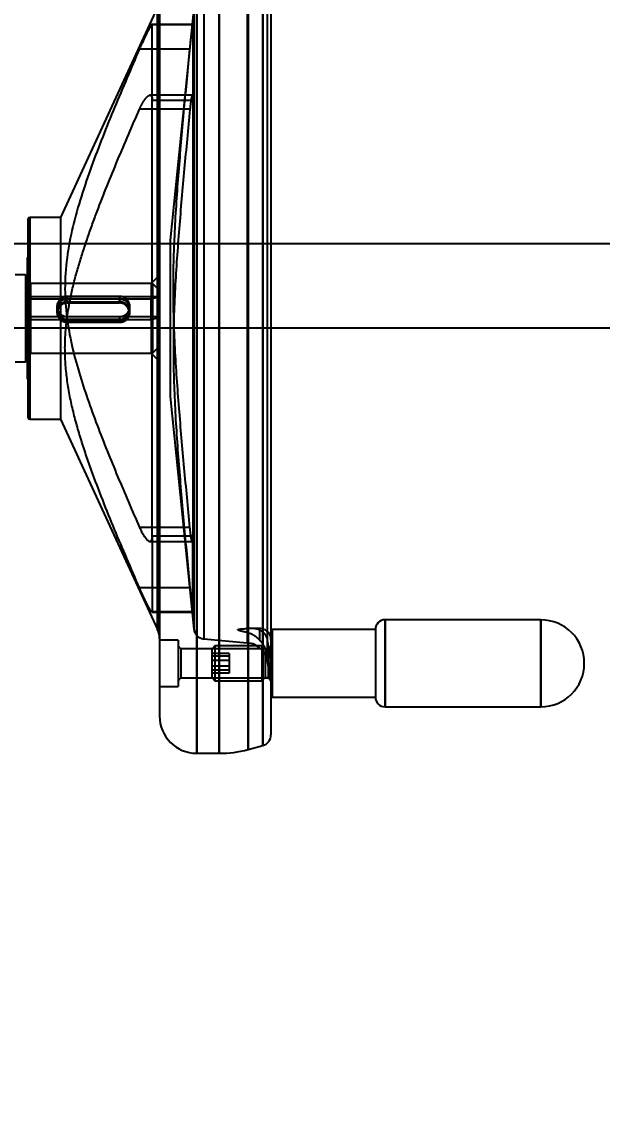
# Model space of a CAD drawing. Header units: metres. Extents: x 0 to 63075, y 0 to 44550.
# Drawn here: x 14434.7 to 14601.5, y 26388.3 to 26698.6 of the extents above; entities that cross this region are included whole.
import ezdxf

# ---------------------------------------------------------------- set-up
doc = ezdxf.new("R2010")
doc.units = ezdxf.units.M
doc.header["$LTSCALE"] = 75
doc.linetypes.add('HIDDEN2', pattern=[4.7625, 3.175, -1.5875])
for name, color, linetype in [('SDM', 7, 'Continuous'), ('SL1', 8, 'Continuous'), ('SL4', 4, 'Continuous'), ('ST1', 7, 'HIDDEN2')]:
    doc.layers.add(name, color=color, linetype=linetype)
doc.styles.add('ROMANS', font='ROMANS.SHX')
doc.dimstyles.new('75___1-75', dxfattribs={"dimscale": 75, "dimtxt": 2.5, "dimasz": 2, "dimexe": 1.5, "dimexo": 1, "dimgap": 0.5, "dimtad": 1, "dimdec": 0, "dimzin": 12, "dimtxsty": 'ROMANS', "dimcen": 0, "dimclrd": 256, "dimclre": 256, "dimclrt": 3, "dimazin": 3, "dimtfac": 1, "dimtdec": 0, "dimtmove": 0, "dimatfit": 0, "dimfxl": 1, "dimlwd": -1, "dimlwe": -1, "dimarcsym": 0})

# ---------------------------------------------------------------- blocks, each defined once
blk = doc.blocks.new('A$Cf5d57027')
at = {"layer": 'SL1'}
for p, q in [((6587.35, 4131.98), (6037.35, 4131.98)), ((6587.35, 4131.98), (6037.35, 4131.98)), ((6587.35, 4107.68), (6037.35, 4107.68)), ((6587.35, 4107.68), (6037.35, 4107.68))]:
    blk.add_line(p, q, dxfattribs=at)
blk = doc.blocks.new('*D29')
at = {"layer": 'Defpoints', "color": 0, "transparency": 16777216}
for p in [(14245.36, 26400.6), (16446.85, 22042.69), (16446.85, 22042.69)]:
    blk.add_point(p, dxfattribs=at)
at = {"layer": 'SDM', "transparency": 16777216}
for p, q in [((14245.36, 26325.6), (14245.36, 21930.19)), ((16446.85, 22117.69), (16446.85, 22155.19)), ((14395.36, 22042.69), (16296.85, 22042.69))]:
    blk.add_line(p, q, dxfattribs=at)
for points in [[(14395.36, 22067.69), (14395.36, 22017.69), (14245.36, 22042.69)], [(16296.85, 22067.69), (16296.85, 22017.69), (16446.85, 22042.69)]]:
    blk.add_solid(points, dxfattribs=at)
at = {"layer": 'SDM', "color": 3, "transparency": 16777216, "insert": (15346.11, 22173.94), "char_height": 187.5, "attachment_point": 5, "style": 'ROMANS'}
blk.add_mtext('2201', dxfattribs=at)
blk = doc.blocks.new('A$Ca53c419a')
at = {"layer": 'SL4'}
for p, q in [((200.26, 163.43), (200.26, 160.5)), ((225.26, 160.5), (225.26, 163.43)), ((183.76, 159.3), (183.76, 150.5)), ((220.64, 159.3), (183.76, 159.3)), ((220.5, 159.8), (184.26, 159.8)), ((195.26, 160), (195.26, 159.8)), ((217.51, 160), (195.26, 160)), ((200.26, 160.5), (200.76, 160)), ((225.26, 160.5), (200.26, 160.5)), ((230.26, 160), (217.51, 160)), ((241.26, 159.8), (220.5, 159.8)), ((241.76, 159.3), (220.64, 159.3)), ((224.76, 160), (225.26, 160.5)), ((230.26, 159.8), (230.26, 160)), ((241.76, 150.5), (241.76, 159.3)), ((183.76, 150.5), (123.31, 122.59)), ((220.64, 150.5), (183.76, 150.5)), ((241.76, 150.5), (220.64, 150.5)), ((302.21, 122.59), (241.76, 150.5)), ((152.68, 124.09), (152.68, 127.77)), ((290.17, 124.09), (290.17, 127.77)), ((297.11, 124.09), (297.19, 124.15)), ((243.81, 122), (98.43, 122)), ((237.05, 122.59), (123.31, 122.59)), ((150.15, 124.09), (297.11, 124.09)), ((302.21, 122.59), (237.05, 122.59)), ((327.1, 122), (243.81, 122)), ((87.76, 111.33), (87.76, 104.88)), ((246.7, 111.33), (87.76, 111.33)), ((337.76, 111.33), (246.7, 111.33)), ((246.7, 104.88), (87.76, 104.88)), ((337.76, 104.88), (246.7, 104.88)), ((88.85, 96.6), (89.99, 92.37)), ((246.41, 96.6), (88.85, 96.6)), ((336.67, 96.6), (246.41, 96.6)), ((246.1, 92.37), (89.99, 92.37)), ((245.26, 90), (93.08, 90)), ((106.32, 90), (106.32, 89.7)), ((120.94, 89.7), (120.94, 90)), ((332.45, 90), (245.26, 90)), ((335.54, 92.37), (246.1, 92.37)), ((103.88, 89.7), (103.88, 60)), ((104.25, 89.7), (103.88, 89.7)), ((123.38, 89.7), (104.25, 89.7)), ((123.38, 60), (123.38, 89.7)), ((104.25, 60), (103.88, 60)), ((123.38, 60), (104.25, 60)), ((101.13, 57.25), (101.13, 12.5)), ((101.6, 57.25), (101.13, 57.25)), ((126.13, 57.25), (101.6, 57.25)), ((126.13, 12.5), (126.13, 57.25)), ((101.6, 12.5), (101.13, 12.5)), ((126.13, 12.5), (101.6, 12.5))]:
    blk.add_line(p, q, dxfattribs=at)
for centre, radius, start, end in [((184.26, 159.3), 0.5, 90, 180), ((241.26, 159.3), 0.5, 0, 90), ((98.43, 111.33), 10.67, 90, 180), ((120.63, 128.4), 6.4, 270, 294.784), ((119.76, 104.88), 32, 180, 195), ((93.08, 93.2), 3.2, 195, 270), ((103.88, 57.25), 2.75, 90, 180), ((123.38, 57.25), 2.75, 0, 90), ((113.63, 12.5), 12.5, 180, 0)]:
    blk.add_arc(centre, radius, start, end, dxfattribs=at)
for points, knots in [([(290.17, 127.77), (284.59, 130.19), (273.45, 135.01), (259.34, 140.61), (247.86, 144.54), (239.11, 147.02), (230.2, 148.76), (221.47, 149.36), (213.05, 148.78), (205.05, 147.31), (197.24, 145.21), (189.58, 142.72), (179.58, 139.06), (167.27, 134.1), (157.55, 129.88), (152.68, 127.77)], [0, 0, 0, 0, 0.125548, 0.25094, 0.313675, 0.376629, 0.439322, 0.501678, 0.558004, 0.614337, 0.670086, 0.725612, 0.781127, 0.890435, 1, 1, 1, 1]), ([(152.68, 127.77), (152.25, 127.57), (151.38, 127.17), (150.28, 126.53), (149.41, 125.9), (148.83, 125.32), (148.58, 124.81), (148.7, 124.41), (149.2, 124.14), (149.84, 124.1), (150.15, 124.09)], [0, 0, 0, 0, 0.124975, 0.249964, 0.374956, 0.499832, 0.624681, 0.749518, 0.874353, 1, 1, 1, 1]), ([(297.22, 124.17), (297.15, 124.25), (297.01, 124.4), (296.32, 124.81), (295.38, 125.32), (294.21, 125.9), (292.91, 126.53), (291.53, 127.17), (290.62, 127.57), (290.17, 127.77)], [0, 0, 0, 0, 0.142813, 0.285703, 0.428598, 0.571476, 0.714276, 0.856962, 1, 1, 1, 1])]:
    blk.add_open_spline(points, degree=3, knots=knots, dxfattribs=at)
at = {"layer": 'ST1'}
for p, q in [((183.76, 159.3), (241.76, 159.3)), ((202.76, 160), (202.76, 124.38)), ((202.76, 159), (222.73, 159)), ((202.76, 159), (202.76, 124)), ((212.47, 160), (212.47, 124.38)), ((213.19, 122), (213.19, 160)), ((218.24, 124.38), (218.24, 160)), ((218.96, 122), (218.96, 160)), ((222.76, 124.38), (222.76, 160)), ((222.76, 124), (222.76, 159)), ((216.16, 151.5), (214.53, 151.5)), ((215.48, 151.5), (214.6, 151.5)), ((211.64, 148.5), (211.64, 133.5)), ((211.7, 148.5), (211.71, 148.5)), ((211.7, 148.5), (211.7, 133.5)), ((211.71, 133.5), (211.71, 148.5)), ((211.88, 148.5), (211.71, 148.5)), ((211.88, 148.5), (211.88, 133.5)), ((212.47, 133.5), (212.47, 148.5)), ((213.27, 148.5), (213.27, 133.5)), ((217.17, 148.5), (217.48, 148.5)), ((217.17, 133.5), (217.17, 148.5)), ((219.04, 148.5), (217.41, 148.5)), ((217.41, 133.5), (217.41, 148.5)), ((217.48, 148.5), (218.24, 148.5)), ((217.48, 148.5), (217.48, 133.5)), ((218.24, 133.5), (218.24, 148.5)), ((219.04, 133.5), (219.04, 148.5)), ((213.27, 133.5), (211.64, 133.5)), ((211.71, 133.5), (211.7, 133.5)), ((211.71, 133.5), (212.47, 133.5)), ((211.71, 133.5), (211.88, 133.5)), ((217.48, 133.5), (217.17, 133.5)), ((219.04, 133.5), (217.41, 133.5)), ((217.48, 133.5), (218.24, 133.5)), ((214.53, 130.5), (216.16, 130.5)), ((214.6, 130.5), (215.48, 130.5)), ((135.36, 113.28), (135.36, 127.77)), ((272.84, 113.28), (272.84, 127.77)), ((128.29, 124.15), (128.29, 112.46)), ((148.63, 124.76), (148.63, 112.46)), ((202.76, 124.38), (200.39, 122)), ((212.47, 124.38), (202.76, 124.38)), ((212.47, 124.38), (213.14, 122)), ((212.47, 124.38), (218.24, 124.38)), ((222.76, 124.38), (218.24, 124.38)), ((218.91, 122), (218.24, 124.38)), ((225.14, 122), (222.76, 124.38)), ((276.89, 112.46), (276.89, 124.76)), ((297.23, 112.46), (297.23, 124.15)), ((106.97, 122), (106.97, 116.67)), ((120.3, 116.67), (120.3, 122)), ((123.31, 122.59), (302.21, 122.59)), ((150.07, 124.09), (128.41, 124.09)), ((128.41, 112.46), (128.41, 124.09)), ((150.15, 112.46), (150.15, 124.09)), ((152.68, 113.28), (152.68, 124.09)), ((222.76, 124), (202.76, 124)), ((202.76, 124), (204.76, 122)), ((220.76, 122), (222.76, 124)), ((275.37, 112.46), (275.37, 124.09)), ((290.17, 113.28), (290.17, 124.09)), ((297.11, 112.46), (297.11, 124.09)), ((190.26, 119), (123.48, 112.15)), ((218.87, 119), (190.26, 119)), ((235.26, 119), (218.87, 119)), ((302.05, 112.15), (235.26, 119)), ((115.44, 116.67), (106.97, 116.67)), ((108.63, 116.67), (109.44, 115.85)), ((114.77, 115.85), (109.44, 115.85)), ((109.44, 115.85), (109.44, 90.81)), ((117.82, 115.85), (114.77, 115.85)), ((120.3, 116.67), (115.44, 116.67)), ((117.82, 115.85), (118.63, 116.67)), ((117.82, 90.81), (117.82, 115.85)), ((302.02, 112.15), (123.5, 112.15)), ((128.41, 112.46), (150.15, 112.46)), ((297.11, 112.46), (150.15, 112.46)), ((297.2, 112.48), (297.11, 112.46)), ((87.76, 111.33), (337.76, 111.33)), ((120.62, 109.24), (119.53, 96.8)), ((304.9, 109.24), (120.63, 109.24)), ((109.55, 107), (108.63, 106.08)), ((108.82, 106.08), (108.63, 106.08)), ((108.63, 106.08), (108.63, 92.62)), ((118.63, 106.08), (108.82, 106.08)), ((109.71, 107), (109.55, 107)), ((117.71, 107), (109.71, 107)), ((110.83, 102), (110.83, 107)), ((111.62, 102), (111.62, 107)), ((112.85, 102), (112.85, 107)), ((114.42, 102), (114.42, 107)), ((115.65, 102), (115.65, 107)), ((116.43, 102), (116.43, 107)), ((118.63, 106.08), (117.71, 107)), ((118.63, 92.62), (118.63, 106.08)), ((87.76, 104.88), (337.76, 104.88)), ((111.62, 102), (110.83, 102)), ((114.42, 102), (111.62, 102)), ((116.43, 102), (114.42, 102)), ((88.85, 96.6), (336.67, 96.6)), ((306, 96.8), (119.53, 96.8)), ((120.26, 93.2), (123.63, 93.2)), ((123.63, 93.2), (123.63, 95.76)), ((89.99, 92.37), (335.54, 92.37)), ((114.26, 91.05), (108.3, 90)), ((108.82, 92.62), (108.63, 92.62)), ((108.63, 92.62), (109.55, 91.7)), ((109.44, 90.81), (108.63, 90)), ((118.63, 92.62), (108.82, 92.62)), ((114.77, 90.81), (109.44, 90.81)), ((109.71, 91.7), (109.55, 91.7)), ((109.55, 91.7), (109.55, 90)), ((117.71, 91.7), (109.71, 91.7)), ((311.23, 91.05), (114.27, 91.05)), ((117.82, 90.81), (114.77, 90.81)), ((117.71, 91.7), (118.63, 92.62)), ((117.71, 90), (117.71, 91.7)), ((118.63, 90), (117.82, 90.81)), ((101.13, 57.25), (126.13, 57.25)), ((101.13, 12.5), (126.13, 12.5))]:
    blk.add_line(p, q, dxfattribs=at)
for centre, radius, start, end in [((201.76, 159), 1, 0, 90), ((223.76, 159), 1, 90, 180), ((214.53, 148.58), 2.89, 358.3397, 181.6603), ((214.6, 148.58), 2.89, 358.3397, 181.6603), ((214.53, 148.58), 2.65, 358.2346, 181.7654), ((216.16, 148.58), 2.89, 358.3397, 181.6603), ((214.53, 133.42), 2.89, 178.3397, 1.6603), ((214.6, 133.42), 2.89, 178.3397, 1.6603), ((214.53, 133.42), 2.65, 178.2346, 1.7654), ((216.16, 133.42), 2.89, 178.3397, 1.6603), ((123.8, 108.96), 3.2, 95.8582, 175), ((113.15, 97.35), 6.4, 280, 355), ((120.43, 93.2), 3.2, 270, 0)]:
    blk.add_arc(centre, radius, start, end, dxfattribs=at)
for points, knots in [([(135.36, 127.77), (140.93, 130.19), (152.08, 135.01), (166.19, 140.61), (177.66, 144.54), (186.41, 147.02), (195.32, 148.76), (204.06, 149.36), (212.48, 148.78), (220.47, 147.31), (228.28, 145.21), (235.95, 142.72), (245.95, 139.06), (258.26, 134.1), (267.98, 129.88), (272.84, 127.77)], [0, 0, 0, 0, 0.125548, 0.25094, 0.313675, 0.376629, 0.439322, 0.501678, 0.558004, 0.614337, 0.670086, 0.725612, 0.781127, 0.890435, 1, 1, 1, 1]), ([(218.24, 148.5), (218.21, 148.83), (218.16, 149.49), (217.72, 150.37), (217.06, 151.06), (216.18, 151.47), (215.21, 151.54), (214.26, 151.29), (213.42, 150.74), (212.78, 149.94), (212.5, 149.14), (212.47, 148.65), (212.47, 148.5)], [0, 0, 0, 0, 0.104038, 0.207959, 0.314868, 0.423943, 0.529873, 0.632457, 0.736269, 0.844079, 0.952872, 1, 1, 1, 1]), ([(212.47, 133.5), (212.5, 133.17), (212.57, 132.51), (213.08, 131.63), (213.83, 130.94), (214.77, 130.53), (215.75, 130.46), (216.66, 130.71), (217.42, 131.26), (217.97, 132.06), (218.21, 132.86), (218.23, 133.35), (218.24, 133.5)], [0, 0, 0, 0, 0.104038, 0.207959, 0.314868, 0.423943, 0.529873, 0.632457, 0.736269, 0.844079, 0.952872, 1, 1, 1, 1]), ([(128.33, 124.15), (128.32, 124.16), (128.26, 124.19), (128.56, 124.41), (129.19, 124.8), (130.15, 125.32), (131.32, 125.9), (132.62, 126.53), (134, 127.17), (134.9, 127.57), (135.36, 127.77)], [0, 0, 0, 0, 0.032185, 0.170402, 0.308692, 0.446989, 0.585268, 0.723472, 0.861565, 1, 1, 1, 1]), ([(272.84, 127.77), (273.28, 127.57), (274.15, 127.17), (275.24, 126.53), (276.11, 125.9), (276.7, 125.32), (276.95, 124.81), (276.82, 124.41), (276.33, 124.14), (275.69, 124.1), (275.37, 124.09)], [0, 0, 0, 0, 0.124975, 0.249964, 0.374956, 0.499832, 0.624681, 0.749518, 0.874353, 1, 1, 1, 1]), ([(272.84, 113.28), (267.13, 113.83), (255.71, 114.93), (238.55, 116.43), (221.36, 117.67), (204.11, 118.22), (186.85, 117.67), (169.66, 116.44), (152.5, 114.93), (141.07, 113.83), (135.36, 113.28)], [0, 0, 0, 0, 0.1248794, 0.2497552, 0.3747174, 0.4999557, 0.6252115, 0.7501984, 0.8750981, 1, 1, 1, 1]), ([(152.68, 113.28), (158.39, 113.83), (169.82, 114.93), (186.98, 116.43), (204.17, 117.67), (221.42, 118.22), (238.67, 117.67), (255.87, 116.44), (273.03, 114.93), (284.45, 113.83), (290.17, 113.28)], [0, 0, 0, 0, 0.124879, 0.249755, 0.374717, 0.499956, 0.625212, 0.750198, 0.875098, 1, 1, 1, 1]), ([(135.36, 113.28), (134.89, 113.24), (133.96, 113.14), (132.53, 113), (131.19, 112.85), (130.02, 112.72), (129.1, 112.61), (128.51, 112.53), (128.26, 112.48), (128.31, 112.48), (128.32, 112.48)], [0, 0, 0, 0, 0.138918, 0.278164, 0.417417, 0.556332, 0.695408, 0.834486, 0.973512, 1, 1, 1, 1]), ([(150.15, 112.46), (149.85, 112.47), (149.25, 112.47), (148.74, 112.53), (148.57, 112.61), (148.78, 112.72), (149.34, 112.85), (150.21, 113), (151.34, 113.14), (152.24, 113.24), (152.68, 113.28)], [0, 0, 0, 0, 0.125039, 0.250083, 0.37513, 0.500179, 0.625205, 0.750209, 0.875377, 1, 1, 1, 1]), ([(276.88, 112.61), (276.88, 112.61), (276.94, 112.64), (276.72, 112.72), (276.2, 112.85), (275.31, 113), (274.18, 113.14), (273.29, 113.24), (272.84, 113.28)], [0, 0, 0, 0, 0.010905, 0.208844, 0.406744, 0.604611, 0.802737, 1, 1, 1, 1]), ([(290.17, 113.28), (290.63, 113.24), (291.57, 113.14), (293, 113), (294.34, 112.85), (295.51, 112.72), (296.42, 112.61), (297.05, 112.53), (297.17, 112.5), (297.22, 112.48)], [0, 0, 0, 0, 0.142698, 0.285733, 0.428775, 0.571469, 0.714329, 0.857192, 1, 1, 1, 1]), ([(122.49, 96.8), (122.59, 97.34), (122.74, 98.15), (122.97, 99), (123.1, 99.34), (123.19, 99.46), (123.25, 99.5), (123.31, 99.48), (123.38, 99.37), (123.46, 99.04), (123.56, 98.17), (123.59, 97.35), (123.61, 96.8)], [0, 0, 0, 0, 0.246259, 0.37052, 0.433071, 0.464851, 0.496613, 0.52826, 0.559943, 0.623183, 0.748785, 1, 1, 1, 1]), ([(122.49, 96.8), (122.39, 96.42), (122.18, 95.68), (121.48, 94.49), (120.75, 93.72), (120.26, 93.2)], [0, 0, 0, 0, 0.2501708, 0.4999397, 1, 1, 1, 1]), ([(123.2, 93.2), (123.36, 93.72), (123.6, 94.49), (123.64, 95.68), (123.62, 96.42), (123.61, 96.8)], [0, 0, 0, 0, 0.498548, 0.748874, 1, 1, 1, 1]), ([(116.14, 91.05), (116.93, 91.27), (118.12, 91.6), (119.45, 92.49), (119.99, 92.96), (120.26, 93.2)], [0, 0, 0, 0, 0.498196, 0.74849, 1, 1, 1, 1]), ([(123.2, 93.2), (123.07, 92.96), (122.83, 92.49), (121.95, 91.6), (121.01, 91.27), (120.38, 91.05)], [0, 0, 0, 0, 0.249889, 0.500122, 1, 1, 1, 1]), ([(116.14, 91.05), (115.59, 90.96), (114.46, 90.76), (112.81, 90.46), (111.56, 90.22), (110.89, 90.08), (110.66, 90.03), (110.59, 90), (110.61, 90), (110.61, 90)], [0, 0, 0, 0, 0.245819, 0.498539, 0.747974, 0.874019, 0.93689, 0.968515, 1, 1, 1, 1]), ([(114.24, 90), (114.28, 90), (114.34, 90), (114.54, 90.03), (114.97, 90.08), (115.94, 90.22), (117.37, 90.46), (119, 90.76), (119.92, 90.96), (120.38, 91.05)], [0, 0, 0, 0, 0.031703, 0.063299, 0.125777, 0.251683, 0.501132, 0.753239, 1, 1, 1, 1])]:
    blk.add_open_spline(points, degree=3, knots=knots, dxfattribs=at)

msp = doc.modelspace()

# ---------------------------------------------------------------- block references
at = {"layer": 'SDM'}
msp.add_blockref('A$Cf5d57027', (8259.51, 22502.83), dxfattribs=at)
at = {"layer": 'SDM', "rotation": 90}
msp.add_blockref('A$Ca53c419a', (14596.36, 26400.6), dxfattribs=at)

# ---------------------------------------------------------------- dimensions: what is measured, and where the dimension line sits
at = {"layer": 'SDM'}
dim = msp.add_linear_dim(base=(16446.85, 22042.69), p1=(14245.36, 26400.6), p2=(16446.85, 22042.69), dimstyle='75___1-75', dxfattribs=at)
dim.commit()
dim.dimension.update_dxf_attribs({"geometry": '*D29', "text_midpoint": (15346.11, 22173.94)})

doc.saveas('drawing.dxf')
